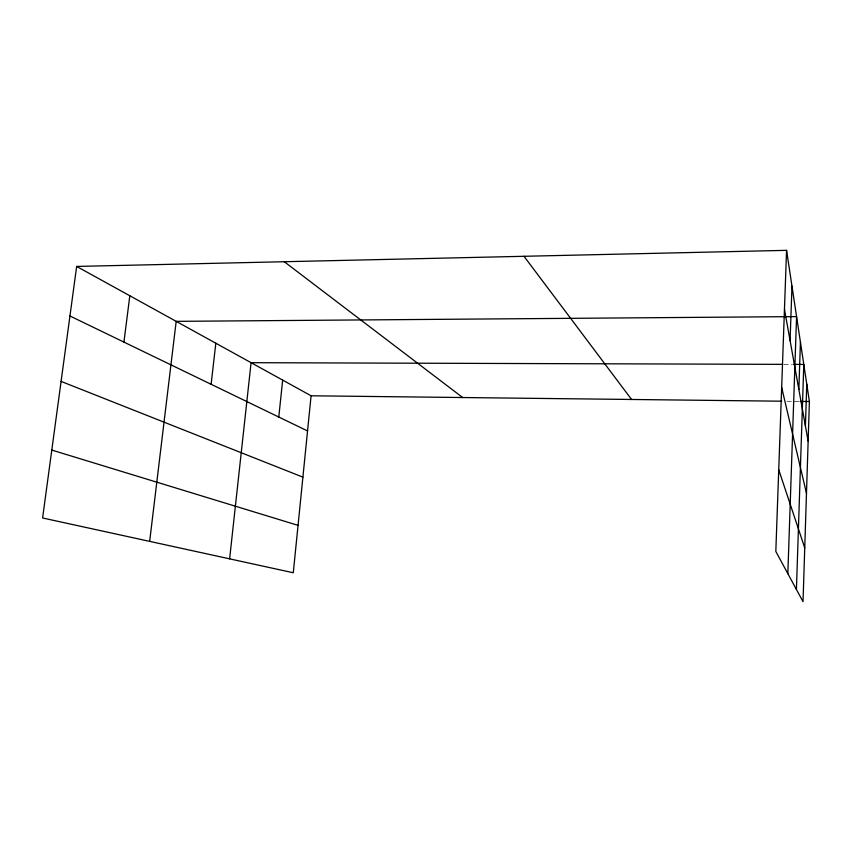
<?xml version="1.0" encoding="UTF-8"?>
<svg xmlns="http://www.w3.org/2000/svg" width="852" height="852" viewBox="0 0 852 852"><rect width="100%" height="100%" fill="white"/><g stroke="black" fill="none" stroke-linecap="round" stroke-linejoin="round"><path stroke-width="0.64" stroke-dasharray="4.26 3.19" d="M783.968 364.368L791.902 364.39M787.046 401.271L798.878 401.409"/><path stroke-width="1.28" d="M796.428 589.477L803.798 364.432L793.223 364.4M805.417 426.011L806.769 384.082M786.566 250.339L809.4 401.526L803.031 601.661L775.821 551.457L786.566 250.339L76.659 266.431L42.6 517.984L293.28 572.757L311.087 395.786L76.659 266.431M787.844 573.641L796.577 316.603L176.183 321.353L149.664 541.371M798.856 389.47L800.433 342.131M790.081 340.619L791.977 286.134M278.785 417.033L282.662 380.109M229.625 558.848L251.084 362.686L782.647 364.358M211.115 384.284L215.822 343.228M123.923 342.099L129.823 295.772M311.087 395.786L781.785 401.207M800.198 401.42L809.4 401.526M51.791 450.069L298.04 525.354M61.088 381.408L302.897 477.141M69.949 315.985L307.54 430.942M284.27 261.724L462.679 397.533M524.001 256.292L631.577 399.481M778.739 469.761L804.746 547.932M781.678 387.458L806.482 493.372M784.468 309.319L808.143 441.187"/></g></svg>
